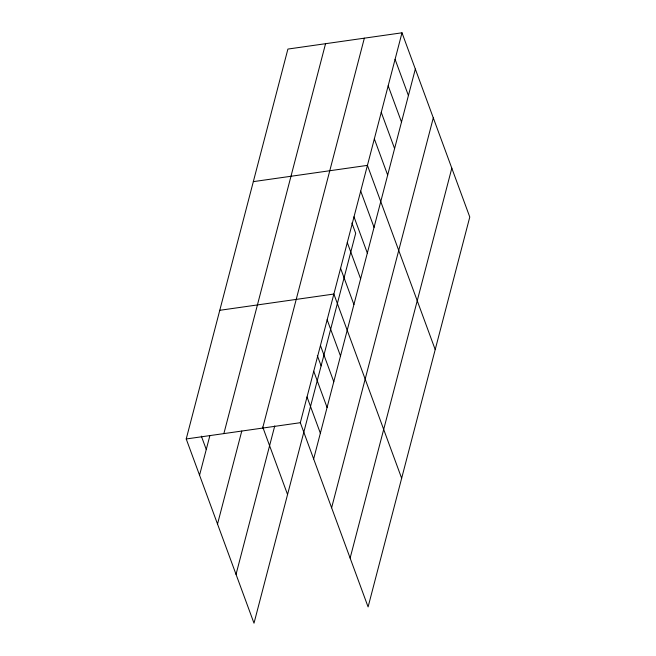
<?xml version="1.0" encoding="UTF-8"?>
<svg xmlns="http://www.w3.org/2000/svg" width="656" height="656" viewBox="0 0 656 656"><rect width="100%" height="100%" fill="white"/><g stroke="black" fill="none" stroke-linecap="round" stroke-linejoin="round"><path stroke-width="0.98" d="M351.887 222.966L355.683 233.298L254.003 623.2L186.222 438.971L287.902 49.069L401.997 32.8L469.778 217.029L368.098 606.931L300.317 422.702L401.997 32.8M199.555 475.215L209.879 435.625M223.868 433.6L325.556 43.698M217.521 524.054L241.785 431.017M262.662 428.073L364.351 38.171M236.037 574.369L274.757 425.9M313.65 458.946L415.33 69.044M331.616 507.785L433.296 117.875M350.132 558.092L451.812 168.19M253.331 181.638L367.426 165.369L435.207 349.591M219.776 310.304L333.871 294.036L401.652 478.265M186.222 438.971L300.317 422.702M395.084 59.311L408.417 95.555M388.172 85.829L401.505 122.073M381.251 112.34L394.592 148.584M374.338 138.851L387.671 175.095M360.71 191.101L374.051 227.345M354.002 216.833L367.335 253.077M347.295 242.564L360.628 278.808M340.579 268.304L353.912 304.548M327.155 319.767L340.497 356.011M320.448 345.499L333.781 381.743M317.315 355.536L321.112 365.868M313.732 371.239L327.073 407.483M307.024 396.97L320.358 433.214M262.736 427.064L287.558 494.534M201.351 436.133L206.263 449.483"/></g></svg>
